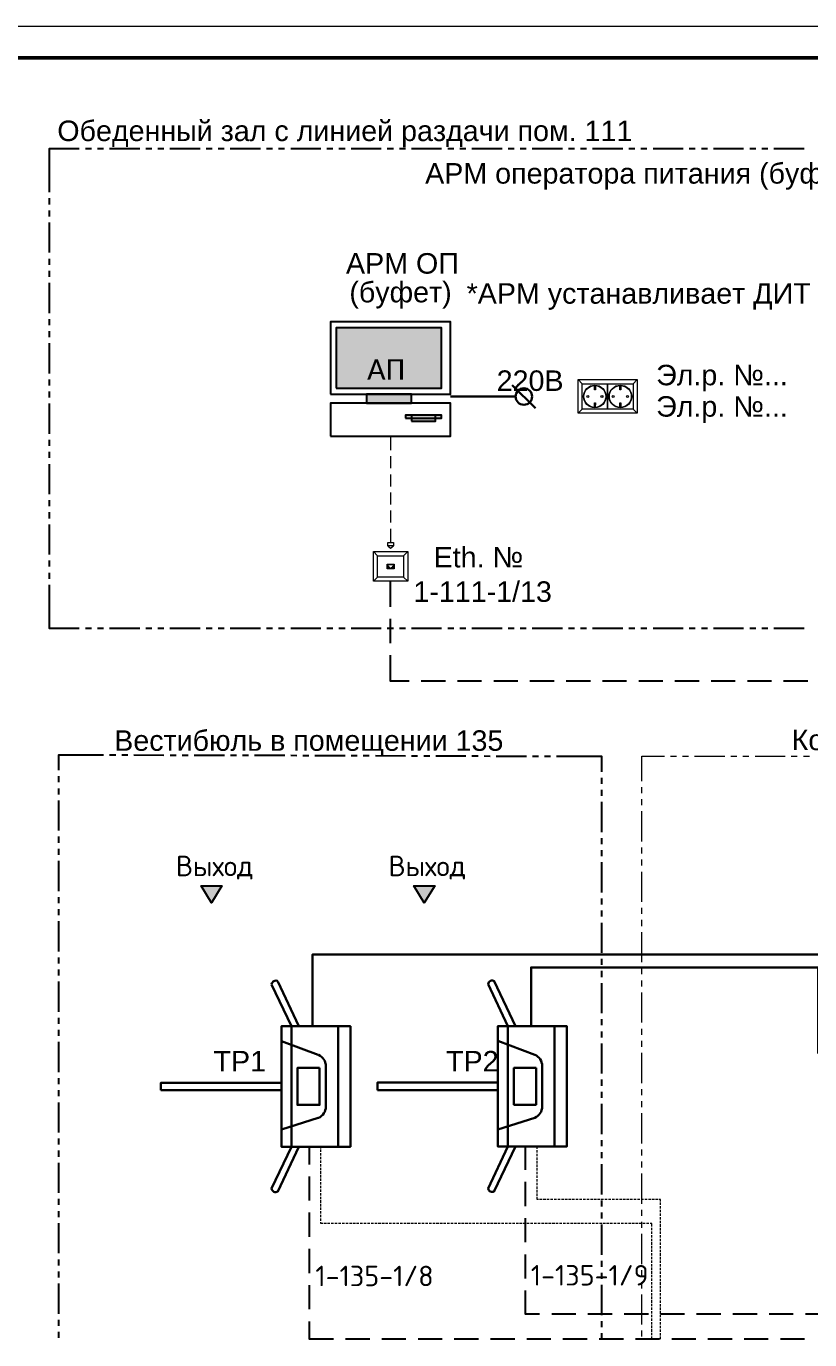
# Model space of a CAD drawing. Header units: millimetres. Extents: x -695119 to 412940, y -249585 to 622758.
# Drawn here: x 5.3 to 10.17, y 8.37 to 16.53 of the extents above; entities that cross this region are included whole.
import ezdxf

# ---------------------------------------------------------------- set-up
doc = ezdxf.new("R2010")
doc.units = ezdxf.units.MM
doc.layers.add('PDF _0', color=7, linetype='Continuous', lineweight=9)
for name, color, linetype in [('PDF _009_тонкий', 7, 'Continuous'), ('PDF _050_основной', 7, 'Continuous'), ('PDF __19D-Телекоммуникационные шкафы', 7, 'Continuous'), ('PDF _PDF _Геометрия', 5, 'Continuous'), ('PDF _PDF _Оформление-Надписи', 7, 'Continuous'), ('PDF _PDF _Сплошная заливка', 5, 'Continuous'), ('PDF _UTP', 1, 'Continuous'), ('PDF _СОТС', 7, 'Continuous'), ('PDF _Текст', 7, 'Continuous'), ('PDF _Чертеж', 7, 'Continuous')]:
    doc.layers.add(name, color=color, linetype=linetype)
doc.layers.add('PDF _Структурная', color=7, linetype='Continuous', true_color=0xc7c92c)
doc.styles.add('PDF Arial', font='arial.ttf')
doc.styles.add('PDF Calibri', font='calibri.ttf')
doc.styles.add('PDF ISOCPEUR', font='isocpeur.ttf')

msp = doc.modelspace()

# ---------------------------------------------------------------- linework, layer by layer
at = {"layer": 'PDF _0', "color": 252, "lineweight": 30, "true_color": 0x989898}
for points in [[(8.3215, 14.3036), (8.4657, 14.1595)], [(8.3423, 14.232), (7.939, 14.232)]]:
    msp.add_lwpolyline(points, dxfattribs=at)
msp.add_circle((8.3936, 14.2324), 0.0513, dxfattribs=at)
at = {"layer": 'PDF _009_тонкий', "lineweight": 9}
msp.add_lwpolyline([(0.0042, 0), (0.0042, 16.5322), (23.386, 16.5322)], dxfattribs=at)
at = {"layer": 'PDF _050_основной', "lineweight": 50}
msp.add_lwpolyline([(0.7917, 0.195), (23.1919, 0.195), (23.1919, 16.3355), (0.7917, 16.3355)], close=True, dxfattribs=at)
at = {"layer": 'PDF __19D-Телекоммуникационные шкафы', "lineweight": 25}
for points in [[(5.4479, 15.5012), (5.4479, 15.7738), (5.633, 15.7738)], [(5.6705, 15.7738), (5.708, 15.7738)], [(5.7455, 15.7738), (5.783, 15.7738)], [(5.8205, 15.7738), (6.008, 15.7738)], [(6.0455, 15.7738), (6.083, 15.7738)], [(6.1205, 15.7738), (6.158, 15.7738)], [(6.1955, 15.7738), (6.383, 15.7738)], [(6.4205, 15.7738), (6.458, 15.7738)], [(6.4955, 15.7738), (6.533, 15.7738)], [(6.5705, 15.7738), (6.758, 15.7738)], [(6.7955, 15.7738), (6.833, 15.7738)], [(6.8705, 15.7738), (6.9081, 15.7738)], [(6.9456, 15.7738), (7.1331, 15.7738)], [(7.1706, 15.7738), (7.2081, 15.7738)], [(7.2456, 15.7738), (7.2831, 15.7738)], [(7.3206, 15.7738), (7.5081, 15.7738)], [(7.5456, 15.7738), (7.5831, 15.7738)], [(7.6206, 15.7738), (7.6581, 15.7738)], [(7.6956, 15.7738), (7.8831, 15.7738)], [(7.9206, 15.7738), (7.9581, 15.7738)], [(7.9956, 15.7738), (8.0331, 15.7738)], [(8.0706, 15.7738), (8.2582, 15.7738)], [(8.2957, 15.7738), (8.3332, 15.7738)], [(8.3707, 15.7738), (8.4082, 15.7738)], [(8.4457, 15.7738), (8.6332, 15.7738)], [(8.6707, 15.7738), (8.7082, 15.7738)], [(8.7457, 15.7738), (8.7832, 15.7738)], [(8.8207, 15.7738), (9.0082, 15.7738)], [(9.0457, 15.7738), (9.0832, 15.7738)], [(9.1207, 15.7738), (9.1582, 15.7738)], [(9.1957, 15.7738), (9.3833, 15.7738)], [(9.4208, 15.7738), (9.4583, 15.7738)], [(9.4958, 15.7738), (9.5333, 15.7738)], [(9.5708, 15.7738), (9.7583, 15.7738)], [(9.7958, 15.7738), (9.8333, 15.7738)], [(9.8708, 15.7738), (9.9083, 15.7738)], [(9.9458, 15.7738), (10.1333, 15.7738)], [(5.4479, 15.4262), (5.4479, 15.4637)], [(5.4479, 15.3512), (5.4479, 15.3887)], [(5.4479, 15.1262), (5.4479, 15.3137)], [(5.4479, 15.0512), (5.4479, 15.0887)], [(5.4479, 14.9762), (5.4479, 15.0137)], [(5.4479, 14.7512), (5.4479, 14.9387)], [(5.4479, 14.6762), (5.4479, 14.7137)], [(5.4479, 14.6012), (5.4479, 14.6387)], [(5.4479, 14.3762), (5.4479, 14.5637)], [(5.4479, 14.3011), (5.4479, 14.3386)], [(5.4479, 14.2261), (5.4479, 14.2636)], [(5.4479, 14.0011), (5.4479, 14.1886)], [(5.4479, 13.9261), (5.4479, 13.9636)], [(5.4479, 13.8511), (5.4479, 13.8886)], [(5.4479, 13.6261), (5.4479, 13.8136)], [(5.4479, 13.5511), (5.4479, 13.5886)], [(5.4479, 13.4761), (5.4479, 13.5136)], [(5.4479, 13.2511), (5.4479, 13.4386)], [(5.4479, 13.1761), (5.4479, 13.2136)], [(5.4479, 13.101), (5.4479, 13.1386)], [(5.633, 12.791), (5.4479, 12.791), (5.4479, 13.0635)], [(5.708, 12.791), (5.6705, 12.791)], [(5.783, 12.791), (5.7455, 12.791)], [(6.008, 12.791), (5.8205, 12.791)], [(6.083, 12.791), (6.0455, 12.791)], [(6.158, 12.791), (6.1205, 12.791)], [(6.383, 12.791), (6.1955, 12.791)], [(6.458, 12.791), (6.4205, 12.791)], [(6.533, 12.791), (6.4955, 12.791)], [(6.758, 12.791), (6.5705, 12.791)], [(6.833, 12.791), (6.7955, 12.791)], [(6.9081, 12.791), (6.8705, 12.791)], [(7.1331, 12.791), (6.9456, 12.791)], [(7.2081, 12.791), (7.1706, 12.791)], [(7.2831, 12.791), (7.2456, 12.791)], [(7.5081, 12.791), (7.3206, 12.791)], [(7.5831, 12.791), (7.5456, 12.791)], [(7.6581, 12.791), (7.6206, 12.791)], [(7.8831, 12.791), (7.6956, 12.791)], [(7.9581, 12.791), (7.9206, 12.791)], [(8.0331, 12.791), (7.9956, 12.791)], [(8.2582, 12.791), (8.0706, 12.791)], [(8.3332, 12.791), (8.2957, 12.791)], [(8.4082, 12.791), (8.3707, 12.791)], [(8.6332, 12.791), (8.4457, 12.791)], [(8.7082, 12.791), (8.6707, 12.791)], [(8.7832, 12.791), (8.7457, 12.791)], [(9.0082, 12.791), (8.8207, 12.791)], [(9.0832, 12.791), (9.0457, 12.791)], [(9.1582, 12.791), (9.1207, 12.791)], [(9.3833, 12.791), (9.1957, 12.791)], [(9.4583, 12.791), (9.4208, 12.791)], [(9.5333, 12.791), (9.4958, 12.791)], [(9.7583, 12.791), (9.5708, 12.791)], [(9.8333, 12.791), (9.7958, 12.791)], [(9.9083, 12.791), (9.8708, 12.791)], [(10.1333, 12.791), (9.9458, 12.791)], [(5.5054, 11.9118), (5.5054, 12.0076), (5.7838, 12.0068)], [(5.8213, 12.0068), (5.8588, 12.0068)], [(5.8963, 12.0068), (5.9338, 12.0068)], [(5.9713, 12.0068), (6.1588, 12.006)], [(6.1963, 12.006), (6.2338, 12.006)], [(6.2713, 12.006), (6.3088, 12.006)], [(6.3463, 12.006), (6.5339, 12.0051)], [(6.5714, 12.0051), (6.6089, 12.0051)], [(6.6464, 12.0051), (6.6839, 12.0043)], [(6.7214, 12.0043), (6.9089, 12.0043)], [(6.9464, 12.0043), (6.9839, 12.0035)], [(7.0214, 12.0035), (7.0589, 12.0035)], [(7.0964, 12.0035), (7.2839, 12.0026)], [(7.3214, 12.0026), (7.3589, 12.0026)], [(7.3964, 12.0026), (7.4339, 12.0026)], [(7.4714, 12.0026), (7.6589, 12.0018)], [(7.6964, 12.0018), (7.734, 12.0018)], [(7.7715, 12.0018), (7.809, 12.0018)], [(7.8465, 12.0018), (8.034, 12.001)], [(8.0715, 12.001), (8.109, 12.001)], [(8.1465, 12.001), (8.184, 12.0001)], [(8.2215, 12.0001), (8.409, 12.0001)], [(8.4465, 12.0001), (8.484, 11.9993)], [(8.5215, 11.9993), (8.559, 11.9993)], [(8.5965, 11.9993), (8.8749, 11.9985), (8.8749, 11.9026)], [(5.5054, 11.8368), (5.5054, 11.8743)], [(8.8749, 11.8651), (8.8749, 11.8276)], [(5.5054, 11.7618), (5.5054, 11.7993)], [(8.8749, 11.7901), (8.8749, 11.7526)], [(5.5054, 11.5368), (5.5054, 11.7243)], [(8.8749, 11.7151), (8.8749, 11.5276)], [(5.5054, 11.4618), (5.5054, 11.4993)], [(5.5054, 11.3867), (5.5054, 11.4242)], [(8.8749, 11.4901), (8.8749, 11.4526)], [(5.5054, 11.1617), (5.5054, 11.3492)], [(8.8749, 11.4151), (8.8749, 11.3776)], [(8.8749, 11.3401), (8.8749, 11.1526)], [(5.5054, 11.0867), (5.5054, 11.1242)], [(8.8749, 11.1151), (8.8749, 11.0776)], [(5.5054, 11.0117), (5.5054, 11.0492)], [(8.8749, 11.04), (8.8749, 11.0025)], [(5.5054, 10.7867), (5.5054, 10.9742)], [(8.8749, 10.965), (8.8749, 10.7775)], [(5.5054, 10.7117), (5.5054, 10.7492)], [(8.8749, 10.74), (8.8749, 10.7025)], [(5.5054, 10.6367), (5.5054, 10.6742)], [(8.8749, 10.665), (8.8749, 10.6275)], [(5.5054, 10.4117), (5.5054, 10.5992)], [(8.8749, 10.59), (8.8749, 10.4025)], [(5.5054, 10.3367), (5.5054, 10.3742)], [(8.8749, 10.365), (8.8749, 10.3275)], [(5.5054, 10.2617), (5.5054, 10.2992)], [(8.8749, 10.29), (8.8749, 10.2525)], [(5.5054, 10.0366), (5.5054, 10.2242)], [(8.8749, 10.215), (8.8749, 10.0275)], [(5.5054, 9.9616), (5.5054, 9.9991)], [(8.8749, 9.99), (8.8749, 9.9525)], [(5.5054, 9.8866), (5.5054, 9.9241)], [(8.8749, 9.915), (8.8749, 9.8775)], [(5.5054, 9.6616), (5.5054, 9.8491)], [(8.8749, 9.84), (8.8749, 9.6524)], [(5.5054, 9.5866), (5.5054, 9.6241)], [(5.5054, 9.5116), (5.5054, 9.5491)], [(8.8749, 9.6149), (8.8749, 9.5774)], [(5.5054, 9.2866), (5.5054, 9.4741)], [(8.8749, 9.5399), (8.8749, 9.5024)], [(8.8749, 9.4649), (8.8749, 9.2774)], [(5.5054, 9.2116), (5.5054, 9.2491)], [(8.8749, 9.2399), (8.8749, 9.2024)], [(5.5054, 9.1366), (5.5054, 9.1741)], [(8.8749, 9.1649), (8.8749, 9.1274)], [(5.5054, 8.9115), (5.5054, 9.0991)], [(8.8749, 9.0899), (8.8749, 8.9024)], [(5.5054, 8.8365), (5.5054, 8.874)], [(8.8749, 8.8649), (8.8749, 8.8274)], [(5.5054, 8.7615), (5.5054, 8.799)], [(8.8749, 8.7899), (8.8749, 8.7524)], [(5.5054, 8.5365), (5.5054, 8.724)], [(8.8749, 8.7149), (8.8749, 8.5273)], [(5.5054, 8.4615), (5.5054, 8.499)], [(8.8749, 8.4898), (8.8749, 8.4523)], [(5.5054, 8.3865), (5.5054, 8.424)], [(8.8749, 8.4148), (8.8749, 8.3773)]]:
    msp.add_lwpolyline(points, dxfattribs=at)
at = {"layer": 'PDF __19D-Телекоммуникационные шкафы', "color": 5, "lineweight": 25}
for points in [[(7.5656, 12.926), (7.5656, 13.086)], [(7.5656, 12.701), (7.5656, 12.851)], [(7.6814, 12.4652), (7.5656, 12.4652), (7.5656, 12.626)], [(7.9065, 12.4652), (7.7565, 12.4652)], [(8.1315, 12.4652), (7.9815, 12.4652)], [(8.3565, 12.4652), (8.2065, 12.4652)], [(8.5815, 12.4652), (8.4315, 12.4652)], [(8.8065, 12.4652), (8.6565, 12.4652)], [(9.0316, 12.4652), (8.8815, 12.4652)], [(9.2566, 12.4652), (9.1066, 12.4652)], [(9.4816, 12.4652), (9.3316, 12.4652)], [(9.7066, 12.4652), (9.5566, 12.4652)], [(9.9316, 12.4652), (9.7816, 12.4652)], [(10.1566, 12.4652), (10.0066, 12.4652)], [(7.0614, 9.4641), (7.0614, 9.5741)], [(8.4023, 9.5741), (8.4023, 9.4299)], [(7.0614, 9.2391), (7.0614, 9.3891)], [(8.4023, 9.3549), (8.4023, 9.2049)], [(7.0614, 9.0141), (7.0614, 9.1641)], [(8.4023, 9.1299), (8.4023, 8.9799)], [(7.0614, 8.789), (7.0614, 8.939)], [(8.4023, 8.9049), (8.4023, 8.7549)], [(7.0614, 8.564), (7.0614, 8.714)], [(8.4023, 8.6799), (8.4023, 8.5357), (8.4915, 8.5357)], [(7.2114, 8.379), (7.0614, 8.379), (7.0614, 8.489)], [(8.5665, 8.5357), (8.7165, 8.5357)], [(8.7915, 8.5357), (8.9415, 8.5357)], [(9.0166, 8.5357), (9.1666, 8.5357)], [(9.2416, 8.5357), (9.3916, 8.5357)], [(9.4666, 8.5357), (9.6166, 8.5357)], [(9.6916, 8.5357), (9.8416, 8.5357)], [(9.9166, 8.5357), (10.0666, 8.5357)], [(10.1416, 8.5357), (10.2917, 8.5357)], [(7.4364, 8.379), (7.2864, 8.379)], [(7.6614, 8.379), (7.5114, 8.379)], [(7.8865, 8.379), (7.7365, 8.379)], [(8.1115, 8.379), (7.9615, 8.379)], [(8.3365, 8.379), (8.1865, 8.379)], [(8.5615, 8.379), (8.4115, 8.379)], [(8.7865, 8.379), (8.6365, 8.379)], [(9.0116, 8.379), (8.8615, 8.379)], [(9.2366, 8.379), (9.0866, 8.379)], [(9.4616, 8.379), (9.3116, 8.379)], [(9.6866, 8.379), (9.5366, 8.379)], [(9.9116, 8.379), (9.7616, 8.379)], [(10.1366, 8.379), (9.9866, 8.379)]]:
    msp.add_lwpolyline(points, dxfattribs=at)
at = {"layer": 'PDF __19D-Телекоммуникационные шкафы', "lineweight": 0}
for points in [[(9.1266, 11.8443), (9.1266, 11.9985), (9.2666, 11.9985)], [(9.3041, 11.9985), (9.3416, 11.9985)], [(9.3791, 11.9985), (9.4166, 11.9985)], [(9.4541, 11.9985), (9.6416, 11.9985)], [(9.6791, 11.9985), (9.7166, 11.9985)], [(9.7541, 11.9985), (9.7916, 11.9985)], [(9.8291, 11.9985), (10.0166, 11.9985)], [(10.0541, 11.9985), (10.0916, 11.9985)], [(10.1291, 11.9985), (10.1666, 11.9985)], [(9.1266, 11.7693), (9.1266, 11.8068)], [(9.1266, 11.6943), (9.1266, 11.7318)], [(9.1266, 11.4693), (9.1266, 11.6568)], [(9.1266, 11.3942), (9.1266, 11.4317)], [(9.1266, 11.3192), (9.1266, 11.3567)], [(9.1266, 11.0942), (9.1266, 11.2817)], [(9.1266, 11.0192), (9.1266, 11.0567)], [(9.1266, 10.9442), (9.1266, 10.9817)], [(9.1266, 10.7192), (9.1266, 10.9067)], [(9.1266, 10.6442), (9.1266, 10.6817)], [(9.1266, 10.5692), (9.1266, 10.6067)], [(9.1266, 10.3442), (9.1266, 10.5317)], [(9.1266, 10.2692), (9.1266, 10.3067)], [(9.1266, 10.1941), (9.1266, 10.2317)], [(9.1266, 9.9691), (9.1266, 10.1566)], [(9.1266, 9.8941), (9.1266, 9.9316)], [(9.1266, 9.8191), (9.1266, 9.8566)], [(9.1266, 9.5941), (9.1266, 9.7816)], [(9.1266, 9.5191), (9.1266, 9.5566)], [(9.1266, 9.4441), (9.1266, 9.4816)], [(9.1266, 9.2191), (9.1266, 9.4066)], [(9.1266, 9.1441), (9.1266, 9.1816)], [(9.1266, 9.0691), (9.1266, 9.1066)], [(9.1266, 8.844), (9.1266, 9.0316)], [(9.1266, 8.769), (9.1266, 8.8065)], [(9.1266, 8.694), (9.1266, 8.7315)], [(9.1266, 8.469), (9.1266, 8.6565)], [(9.1266, 8.394), (9.1266, 8.4315)]]:
    msp.add_lwpolyline(points, dxfattribs=at)
at = {"layer": 'PDF __19D-Телекоммуникационные шкафы', "lineweight": 25}
for points in [[(6.4538, 11.1942), (6.5189, 11.1942), (6.4538, 11.0884), (6.3897, 11.1942)], [(7.7748, 11.1942), (7.8398, 11.1942), (7.7748, 11.0884), (7.7098, 11.1942)]]:
    msp.add_lwpolyline(points, close=True, dxfattribs=at)
at = {"layer": 'PDF __19D-Телекоммуникационные шкафы', "color": 5, "lineweight": 15, "transparency": 33554559}
for points in [[(6.3897, 11.1942), (6.5189, 11.1942), (6.4538, 11.0884)], [(7.7098, 11.1942), (7.8398, 11.1942), (7.7748, 11.0884)]]:
    msp.add_solid(points, dxfattribs=at)
at = {"layer": 'PDF _PDF _Геометрия', "lineweight": 25}
for points in [[(7.1922, 14.2478), (7.939, 14.2478), (7.939, 14.6962), (7.1922, 14.6962)], [(7.2289, 14.2845), (7.8831, 14.2845), (7.8831, 14.6587), (7.2289, 14.6587)], [(7.4164, 14.1911), (7.6964, 14.1911), (7.6964, 14.2478), (7.4164, 14.2478)], [(7.1922, 13.9861), (7.939, 13.9861), (7.939, 14.1911), (7.1922, 14.1911)], [(7.6589, 14.0978), (7.8831, 14.0978), (7.8831, 14.117), (7.6589, 14.117)], [(7.6964, 14.0795), (7.8456, 14.0795), (7.8456, 14.117), (7.6964, 14.117)]]:
    msp.add_lwpolyline(points, close=True, dxfattribs=at)
at = {"layer": 'PDF _PDF _Оформление-Надписи', "lineweight": 0}
for points in [[(8.7299, 14.3378), (9.0974, 14.3378), (9.0974, 14.1286), (8.7299, 14.1286)], [(8.7557, 14.312), (8.9132, 14.312), (8.9132, 14.1536), (8.7557, 14.1536)], [(8.9132, 14.312), (9.0716, 14.312), (9.0716, 14.1536), (8.9132, 14.1536)], [(7.4598, 13.2694), (7.6723, 13.2694), (7.6723, 13.0852), (7.4598, 13.0852)], [(7.4848, 13.2436), (7.6464, 13.2436), (7.6464, 13.1102), (7.4848, 13.1102)], [(7.5839, 13.1619), (7.5448, 13.1619), (7.5448, 13.1911), (7.5839, 13.1911)], [(7.5839, 13.1619), (7.5448, 13.1619), (7.5448, 13.1911), (7.5839, 13.1911)], [(7.5639, 13.1886), (7.5814, 13.1886), (7.5814, 13.1752), (7.5756, 13.1752), (7.5756, 13.1694), (7.5698, 13.1694), (7.5698, 13.1636), (7.5589, 13.1636), (7.5589, 13.1694), (7.5531, 13.1694), (7.5531, 13.1752), (7.5473, 13.1752), (7.5473, 13.1886)], [(7.5639, 13.1886), (7.5814, 13.1886), (7.5814, 13.1752), (7.5756, 13.1752), (7.5756, 13.1694), (7.5698, 13.1694), (7.5698, 13.1636), (7.5589, 13.1636), (7.5589, 13.1694), (7.5531, 13.1694), (7.5531, 13.1752), (7.5473, 13.1752), (7.5473, 13.1886)], [(7.5881, 13.1619), (7.5489, 13.1619), (7.5489, 13.1911), (7.5881, 13.1911)], [(7.5881, 13.1619), (7.5489, 13.1619), (7.5489, 13.1911), (7.5881, 13.1911)], [(7.5681, 13.1886), (7.5848, 13.1886), (7.5848, 13.1752), (7.5789, 13.1752), (7.5789, 13.1694), (7.5731, 13.1694), (7.5731, 13.1636), (7.5631, 13.1636), (7.5631, 13.1694), (7.5573, 13.1694), (7.5573, 13.1752), (7.5514, 13.1752), (7.5514, 13.1886)], [(7.5681, 13.1886), (7.5848, 13.1886), (7.5848, 13.1752), (7.5789, 13.1752), (7.5789, 13.1694), (7.5731, 13.1694), (7.5731, 13.1636), (7.5631, 13.1636), (7.5631, 13.1694), (7.5573, 13.1694), (7.5573, 13.1752), (7.5514, 13.1752), (7.5514, 13.1886)]]:
    msp.add_lwpolyline(points, close=True, dxfattribs=at)
for points in [[(8.7299, 14.3378), (8.7557, 14.312)], [(8.8374, 14.3003), (8.8374, 14.2736), (8.8315, 14.2736), (8.8315, 14.3003)], [(8.9957, 14.3003), (8.9957, 14.2736), (8.9899, 14.2736), (8.9899, 14.3003)], [(9.0716, 14.312), (9.0974, 14.3378)], [(8.7299, 14.1286), (8.7557, 14.1536)], [(8.8315, 14.1653), (8.8315, 14.1928), (8.8374, 14.1928), (8.8365, 14.1653)], [(8.9899, 14.1653), (8.9899, 14.1928), (8.9949, 14.1928), (8.9949, 14.1653)], [(9.0716, 14.1536), (9.0974, 14.1286)], [(7.4848, 13.2436), (7.4598, 13.2694)], [(7.6464, 13.2436), (7.6723, 13.2694)], [(7.4848, 13.1102), (7.4598, 13.0852)], [(7.6464, 13.1102), (7.6723, 13.0852)]]:
    msp.add_lwpolyline(points, dxfattribs=at)
for centre, radius in [((8.8345, 14.2332), 0.0704), ((8.8345, 14.2332), 0.0704), ((8.8345, 14.2332), 0.0679), ((8.9928, 14.2332), 0.0704), ((8.9928, 14.2332), 0.0704), ((8.9928, 14.2332), 0.0679), ((8.7911, 14.2332), 0.00625), ((8.8786, 14.2332), 0.00625), ((8.9486, 14.2332), 0.00625), ((9.037, 14.2332), 0.00625)]:
    msp.add_circle(centre, radius, dxfattribs=at)
at = {"layer": 'PDF _PDF _Сплошная заливка', "color": 7, "lineweight": 15, "true_color": 0xffffff, "transparency": 33554559}
for points in [[(7.8831, 14.6587), (7.2289, 14.6587), (7.8831, 14.2845)], [(7.2289, 14.6587), (7.8831, 14.2845), (7.2289, 14.2845)]]:
    msp.add_solid(points, dxfattribs=at)
at = {"layer": 'PDF _PDF _Сплошная заливка', "lineweight": 15, "transparency": 33554559}
for points in [[(7.6964, 14.2478), (7.4164, 14.2478), (7.6964, 14.1911)], [(7.4164, 14.2478), (7.6964, 14.1911), (7.4164, 14.1911)], [(7.8831, 14.117), (7.6589, 14.117), (7.8831, 14.0978)], [(7.6589, 14.117), (7.8831, 14.0978), (7.6589, 14.0978)], [(7.8456, 14.117), (7.6964, 14.117), (7.8456, 14.0795)], [(7.6964, 14.117), (7.8456, 14.0795), (7.6964, 14.0795)]]:
    msp.add_solid(points, dxfattribs=at)
at = {"layer": 'PDF _UTP', "color": 5, "lineweight": 0}
for points in [[(7.5656, 13.9861), (7.5656, 13.8994)], [(7.5656, 13.8619), (7.5656, 13.7869)], [(7.5656, 13.7494), (7.5656, 13.6744)], [(7.5656, 13.6369), (7.5656, 13.5619)], [(7.5656, 13.5244), (7.5656, 13.4494)], [(7.5656, 13.4119), (7.5656, 13.3252)], [(7.5481, 13.3061), (7.5656, 13.2902), (7.5831, 13.3061)]]:
    msp.add_lwpolyline(points, dxfattribs=at)
msp.add_lwpolyline([(7.5831, 13.3252), (7.5831, 13.3061), (7.5481, 13.3061), (7.5481, 13.3252)], close=True, dxfattribs=at)
at = {"layer": 'PDF _UTP', "lineweight": 0}
for points in [[(7.1322, 9.5633), (7.1322, 9.5741)], [(7.1322, 9.5408), (7.1322, 9.5558)], [(8.4765, 9.5599), (8.4765, 9.5741)], [(8.4765, 9.5374), (8.4765, 9.5524)], [(7.1322, 9.5183), (7.1322, 9.5333)], [(7.1322, 9.4958), (7.1322, 9.5108)], [(7.1322, 9.4733), (7.1322, 9.4883)], [(7.1322, 9.4508), (7.1322, 9.4658)], [(8.4765, 9.5149), (8.4765, 9.5299)], [(8.4765, 9.4924), (8.4765, 9.5074)], [(8.4765, 9.4699), (8.4765, 9.4849)], [(7.1322, 9.4283), (7.1322, 9.4433)], [(7.1322, 9.4058), (7.1322, 9.4208)], [(7.1322, 9.3833), (7.1322, 9.3983)], [(8.4765, 9.4474), (8.4765, 9.4624)], [(8.4765, 9.4249), (8.4765, 9.4399)], [(8.4765, 9.4024), (8.4765, 9.4174)], [(8.4765, 9.3799), (8.4765, 9.3949)], [(7.1322, 9.3607), (7.1322, 9.3758)], [(7.1322, 9.3382), (7.1322, 9.3532)], [(7.1322, 9.3157), (7.1322, 9.3307)], [(7.1322, 9.2932), (7.1322, 9.3082)], [(8.4765, 9.3574), (8.4765, 9.3724)], [(8.4765, 9.3349), (8.4765, 9.3499)], [(8.4765, 9.3124), (8.4765, 9.3274)], [(8.4765, 9.2899), (8.4765, 9.3049)], [(7.1322, 9.2707), (7.1322, 9.2857)], [(7.1322, 9.2482), (7.1322, 9.2632)], [(7.1322, 9.2257), (7.1322, 9.2407)], [(7.1322, 9.2032), (7.1322, 9.2182)], [(8.4765, 9.2674), (8.4765, 9.2824)], [(8.484, 9.2449), (8.4765, 9.2449), (8.4765, 9.2599)], [(8.5065, 9.2449), (8.4915, 9.2449)], [(8.529, 9.2449), (8.514, 9.2449)], [(8.5515, 9.2449), (8.5365, 9.2449)], [(8.574, 9.2449), (8.559, 9.2449)], [(8.5965, 9.2449), (8.5815, 9.2449)], [(8.619, 9.2449), (8.604, 9.2449)], [(8.6415, 9.2449), (8.6265, 9.2449)], [(8.664, 9.2449), (8.649, 9.2449)], [(8.6865, 9.2449), (8.6715, 9.2449)], [(8.709, 9.2449), (8.694, 9.2449)], [(8.7315, 9.2449), (8.7165, 9.2449)], [(8.754, 9.2449), (8.739, 9.2449)], [(8.7765, 9.2449), (8.7615, 9.2449)], [(8.799, 9.2449), (8.784, 9.2449)], [(8.8215, 9.2449), (8.8065, 9.2449)], [(8.844, 9.2449), (8.829, 9.2449)], [(8.8665, 9.2449), (8.8515, 9.2449)], [(8.889, 9.2449), (8.874, 9.2449)], [(8.9115, 9.2449), (8.8965, 9.2449)], [(8.934, 9.2449), (8.919, 9.2449)], [(8.9565, 9.2449), (8.9415, 9.2449)], [(8.9791, 9.2449), (8.9641, 9.2449)], [(9.0016, 9.2449), (8.9866, 9.2449)], [(9.0241, 9.2449), (9.0091, 9.2449)], [(9.0466, 9.2449), (9.0316, 9.2449)], [(9.0691, 9.2449), (9.0541, 9.2449)], [(9.0916, 9.2449), (9.0766, 9.2449)], [(9.1141, 9.2449), (9.0991, 9.2449)], [(9.1366, 9.2449), (9.1216, 9.2449)], [(9.1591, 9.2449), (9.1441, 9.2449)], [(9.1816, 9.2449), (9.1666, 9.2449)], [(9.2041, 9.2449), (9.1891, 9.2449)], [(9.2266, 9.2449), (9.2116, 9.2449)], [(9.2416, 9.2341), (9.2416, 9.2449), (9.2341, 9.2449)], [(9.2416, 9.2116), (9.2416, 9.2266)], [(7.1322, 9.1807), (7.1322, 9.1957)], [(7.1322, 9.1582), (7.1322, 9.1732)], [(7.1322, 9.1357), (7.1322, 9.1507)], [(9.2416, 9.1891), (9.2416, 9.2041)], [(9.2416, 9.1666), (9.2416, 9.1816)], [(9.2416, 9.1441), (9.2416, 9.1591)], [(9.2416, 9.1216), (9.2416, 9.1366)], [(7.1322, 9.1132), (7.1322, 9.1282)], [(7.1447, 9.0957), (7.1322, 9.0957), (7.1322, 9.1057)], [(7.1672, 9.0957), (7.1522, 9.0957)], [(7.1897, 9.0957), (7.1747, 9.0957)], [(7.2122, 9.0957), (7.1972, 9.0957)], [(7.2347, 9.0957), (7.2197, 9.0957)], [(7.2572, 9.0957), (7.2422, 9.0957)], [(7.2797, 9.0957), (7.2647, 9.0957)], [(7.3023, 9.0957), (7.2872, 9.0957)], [(7.3248, 9.0957), (7.3098, 9.0957)], [(7.3473, 9.0957), (7.3323, 9.0957)], [(7.3698, 9.0957), (7.3548, 9.0957)], [(7.3923, 9.0957), (7.3773, 9.0957)], [(7.4148, 9.0957), (7.3998, 9.0957)], [(7.4373, 9.0957), (7.4223, 9.0957)], [(7.4598, 9.0957), (7.4448, 9.0957)], [(7.4823, 9.0957), (7.4673, 9.0957)], [(7.5048, 9.0957), (7.4898, 9.0957)], [(7.5273, 9.0957), (7.5123, 9.0957)], [(7.5498, 9.0957), (7.5348, 9.0957)], [(7.5723, 9.0957), (7.5573, 9.0957)], [(7.5948, 9.0957), (7.5798, 9.0957)], [(7.6173, 9.0957), (7.6023, 9.0957)], [(7.6398, 9.0957), (7.6248, 9.0957)], [(7.6623, 9.0957), (7.6473, 9.0957)], [(7.6848, 9.0957), (7.6698, 9.0957)], [(7.7073, 9.0957), (7.6923, 9.0957)], [(7.7298, 9.0957), (7.7148, 9.0957)], [(7.7523, 9.0957), (7.7373, 9.0957)], [(7.7748, 9.0957), (7.7598, 9.0957)], [(7.7973, 9.0957), (7.7823, 9.0957)], [(7.8198, 9.0957), (7.8048, 9.0957)], [(7.8423, 9.0957), (7.8273, 9.0957)], [(7.8648, 9.0957), (7.8498, 9.0957)], [(7.8873, 9.0957), (7.8723, 9.0957)], [(7.9098, 9.0957), (7.8948, 9.0957)], [(7.9323, 9.0957), (7.9173, 9.0957)], [(7.9548, 9.0957), (7.9398, 9.0957)], [(7.9773, 9.0957), (7.9623, 9.0957)], [(7.9998, 9.0957), (7.9848, 9.0957)], [(8.0223, 9.0957), (8.0073, 9.0957)], [(8.0448, 9.0957), (8.0298, 9.0957)], [(8.0673, 9.0957), (8.0523, 9.0957)], [(8.0898, 9.0957), (8.0748, 9.0957)], [(8.1123, 9.0957), (8.0973, 9.0957)], [(8.1348, 9.0957), (8.1198, 9.0957)], [(8.1573, 9.0957), (8.1423, 9.0957)], [(8.1798, 9.0957), (8.1648, 9.0957)], [(8.2023, 9.0957), (8.1873, 9.0957)], [(8.2248, 9.0957), (8.2098, 9.0957)], [(8.2473, 9.0957), (8.2323, 9.0957)], [(8.2698, 9.0957), (8.2548, 9.0957)], [(8.2923, 9.0957), (8.2773, 9.0957)], [(8.3148, 9.0957), (8.2998, 9.0957)], [(8.3373, 9.0957), (8.3223, 9.0957)], [(8.3598, 9.0957), (8.3448, 9.0957)], [(8.3823, 9.0957), (8.3673, 9.0957)], [(8.4048, 9.0957), (8.3898, 9.0957)], [(8.4273, 9.0957), (8.4123, 9.0957)], [(8.4498, 9.0957), (8.4348, 9.0957)], [(8.4723, 9.0957), (8.4573, 9.0957)], [(8.4948, 9.0957), (8.4798, 9.0957)], [(8.5173, 9.0957), (8.5023, 9.0957)], [(8.5398, 9.0957), (8.5248, 9.0957)], [(8.5624, 9.0957), (8.5474, 9.0957)], [(8.5849, 9.0957), (8.5699, 9.0957)], [(8.6074, 9.0957), (8.5924, 9.0957)], [(8.6299, 9.0957), (8.6149, 9.0957)], [(8.6524, 9.0957), (8.6374, 9.0957)], [(8.6749, 9.0957), (8.6599, 9.0957)], [(8.6974, 9.0957), (8.6824, 9.0957)], [(8.7199, 9.0957), (8.7049, 9.0957)], [(8.7424, 9.0957), (8.7274, 9.0957)], [(8.7649, 9.0957), (8.7499, 9.0957)], [(8.7874, 9.0957), (8.7724, 9.0957)], [(8.8099, 9.0957), (8.7949, 9.0957)], [(8.8324, 9.0957), (8.8174, 9.0957)], [(8.8549, 9.0957), (8.8399, 9.0957)], [(8.8774, 9.0957), (8.8624, 9.0957)], [(8.8999, 9.0957), (8.8849, 9.0957)], [(8.9224, 9.0957), (8.9074, 9.0957)], [(8.9449, 9.0957), (8.9299, 9.0957)], [(8.9674, 9.0957), (8.9524, 9.0957)], [(8.9899, 9.0957), (8.9749, 9.0957)], [(9.0124, 9.0957), (8.9974, 9.0957)], [(9.0349, 9.0957), (9.0199, 9.0957)], [(9.0574, 9.0957), (9.0424, 9.0957)], [(9.0799, 9.0957), (9.0649, 9.0957)], [(9.1024, 9.0957), (9.0874, 9.0957)], [(9.1249, 9.0957), (9.1099, 9.0957)], [(9.1474, 9.0957), (9.1324, 9.0957)], [(9.1699, 9.0957), (9.1549, 9.0957)], [(9.1891, 9.0774), (9.1891, 9.0957), (9.1774, 9.0957)], [(9.1891, 9.0549), (9.1891, 9.0699)], [(9.2416, 9.0991), (9.2416, 9.1141)], [(9.2416, 9.0766), (9.2416, 9.0916)], [(9.2416, 9.0541), (9.2416, 9.0691)], [(9.1891, 9.0324), (9.1891, 9.0474)], [(9.1891, 9.0099), (9.1891, 9.0249)], [(9.1891, 8.9874), (9.1891, 9.0024)], [(9.1891, 8.9649), (9.1891, 8.9799)], [(9.2416, 9.0316), (9.2416, 9.0466)], [(9.2416, 9.0091), (9.2416, 9.0241)], [(9.2416, 8.9866), (9.2416, 9.0016)], [(9.2416, 8.9641), (9.2416, 8.9791)], [(9.1891, 8.9424), (9.1891, 8.9574)], [(9.1891, 8.9199), (9.1891, 8.9349)], [(9.1891, 8.8974), (9.1891, 8.9124)], [(9.2416, 8.9415), (9.2416, 8.9565)], [(9.2416, 8.919), (9.2416, 8.934)], [(9.2416, 8.8965), (9.2416, 8.9115)], [(9.1891, 8.8749), (9.1891, 8.8899)], [(9.1891, 8.8524), (9.1891, 8.8674)], [(9.1891, 8.8299), (9.1891, 8.8449)], [(9.1891, 8.8074), (9.1891, 8.8224)], [(9.2416, 8.874), (9.2416, 8.889)], [(9.2416, 8.8515), (9.2416, 8.8665)], [(9.2416, 8.829), (9.2416, 8.844)], [(9.2416, 8.8065), (9.2416, 8.8215)], [(9.1891, 8.7849), (9.1891, 8.7999)], [(9.1891, 8.7624), (9.1891, 8.7774)], [(9.1891, 8.7399), (9.1891, 8.7549)], [(9.1891, 8.7174), (9.1891, 8.7324)], [(9.2416, 8.784), (9.2416, 8.799)], [(9.2416, 8.7615), (9.2416, 8.7765)], [(9.2416, 8.739), (9.2416, 8.754)], [(9.2416, 8.7165), (9.2416, 8.7315)], [(9.1891, 8.6949), (9.1891, 8.7099)], [(9.1891, 8.6724), (9.1891, 8.6874)], [(9.1891, 8.6499), (9.1891, 8.6649)], [(9.2416, 8.694), (9.2416, 8.709)], [(9.2416, 8.6715), (9.2416, 8.6865)], [(9.2416, 8.649), (9.2416, 8.664)], [(9.1891, 8.6274), (9.1891, 8.6424)], [(9.1891, 8.6049), (9.1891, 8.6199)], [(9.1891, 8.5824), (9.1891, 8.5974)], [(9.1891, 8.5599), (9.1891, 8.5749)], [(9.2416, 8.6265), (9.2416, 8.6415)], [(9.2416, 8.604), (9.2416, 8.619)], [(9.2416, 8.5815), (9.2416, 8.5965)], [(9.2416, 8.559), (9.2416, 8.574)], [(9.1891, 8.5373), (9.1891, 8.5524)], [(9.1891, 8.5148), (9.1891, 8.5298)], [(9.1891, 8.4923), (9.1891, 8.5073)], [(9.1891, 8.4698), (9.1891, 8.4848)], [(9.2416, 8.5365), (9.2416, 8.5515)], [(9.2416, 8.514), (9.2416, 8.529)], [(9.2416, 8.4915), (9.2416, 8.5065)], [(9.2416, 8.469), (9.2416, 8.484)], [(9.1891, 8.4473), (9.1891, 8.4623)], [(9.1891, 8.4248), (9.1891, 8.4398)], [(9.1891, 8.4023), (9.1891, 8.4173)], [(9.2416, 8.4465), (9.2416, 8.4615)], [(9.2416, 8.424), (9.2416, 8.439)], [(9.2416, 8.4015), (9.2416, 8.4165)], [(9.1891, 8.3798), (9.1891, 8.3948)], [(9.2416, 8.379), (9.2416, 8.394)]]:
    msp.add_lwpolyline(points, dxfattribs=at)
at = {"layer": 'PDF _СОТС', "lineweight": 0}
msp.add_lwpolyline([(0.7917, 0.195), (23.1919, 0.195), (23.1919, 16.3355), (0.7917, 16.3355)], close=True, dxfattribs=at)
at = {"layer": 'PDF _Структурная', "color": 92, "lineweight": 30, "true_color": 0x00b800}
for points in [[(11.6959, 10.1141), (11.6959, 10.2358), (10.3833, 10.2358), (10.3017, 10.2358), (10.3017, 10.6459), (10.3017, 10.7675), (7.0814, 10.7675), (7.0814, 10.3225)], [(11.1334, 10.1141), (11.1334, 10.155), (10.3833, 10.155), (10.2208, 10.155), (10.2208, 10.6459), (10.2208, 10.6867), (8.479, 10.6867), (8.4382, 10.6867), (8.4382, 10.3225)]]:
    msp.add_lwpolyline(points, dxfattribs=at)
at = {"layer": 'PDF _Чертеж', "lineweight": 30}
for points in [[(6.8272, 10.5817), (6.9497, 10.3217), (6.9497, 9.5733), (6.8881, 9.5733), (6.8881, 10.3217), (6.9497, 10.3217)], [(6.9972, 10.3217), (6.8664, 10.6)], [(8.1715, 10.5825), (8.2932, 10.3225), (8.2932, 9.5741), (8.2323, 9.5741), (8.2323, 10.3225), (8.2932, 10.3225)], [(8.3407, 10.3225), (8.2098, 10.6008)], [(7.2397, 9.5733), (7.2397, 10.3217), (7.3164, 10.3217), (7.3164, 9.5733), (6.9497, 9.5733), (6.9497, 10.3217), (7.3164, 10.3217)], [(8.584, 9.5741), (8.584, 10.3225), (8.6599, 10.3225), (8.6599, 9.5741), (8.2932, 9.5741), (8.2932, 10.3225), (8.6599, 10.3225)], [(6.8881, 10.23), (7.1172, 10.1433)], [(8.2323, 10.2308), (8.4607, 10.1441)], [(7.1631, 10.0733), (7.1631, 9.9475), (7.1631, 9.8225)], [(6.8881, 9.6808), (7.1172, 9.7524)], [(8.2323, 9.6808), (8.4607, 9.7533)], [(8.3407, 9.5741), (8.2098, 9.2966)]]:
    msp.add_lwpolyline(points, dxfattribs=at)
for points in [[(8.4611, 10.1446, -0.300031), (8.5073, 10.0741), (8.5073, 9.9483), (8.5073, 9.8233, -0.300031), (8.4611, 9.7536)], [(6.9497, 9.5733), (6.8272, 9.3141, 0.560562), (6.8664, 9.2957), (6.9972, 9.5733)], [(8.2932, 9.5741), (8.1715, 9.3149, 0.560562), (8.2109, 9.2966)]]:
    msp.add_lwpolyline(points, format="xyb", dxfattribs=at)
for points in [[(7.1247, 10.0625), (7.1247, 9.8333), (6.9872, 9.8333), (6.9872, 10.0625)], [(8.469, 10.0633), (8.469, 9.8341), (8.3315, 9.8341), (8.3315, 10.0633)], [(6.1397, 9.925), (6.8881, 9.925), (6.8881, 9.9475), (6.8881, 9.9708), (6.1397, 9.9708)], [(7.4839, 9.9258), (8.2323, 9.9258), (8.2323, 9.9483), (8.2323, 9.9716), (7.4839, 9.9716)]]:
    msp.add_lwpolyline(points, close=True, dxfattribs=at)
for centre, radius, start, end in [((6.8526, 10.5796), 0.0254, 56.65582, 173.74917), ((8.1969, 10.5804), 0.0254, 56.65582, 173.74917), ((7.0877, 10.0737), 0.0763, 359.99944, 66.80303), ((7.0877, 9.8229), 0.0763, 293.19697, 0.00056)]:
    msp.add_arc(centre, radius, start, end, dxfattribs=at)

# ---------------------------------------------------------------- texts
at = {"layer": 'PDF _Текст', "color": 8, "lineweight": 15, "true_color": 0x767676, "attachment_point": 7}
for s, insert, char_height, style in [('Обеденный зал с линией раздачи пом. 111', (5.4963, 15.7808), 0.127311, 'PDF Arial'), ('АП', (7.4206, 14.3382), 0.12646, 'PDF Calibri'), ('Вестибюль в помещении 135', (5.8496, 11.9955), 0.127311, 'PDF Arial'), ('Комната охраны с диспетчерским пунктом пом. 134', (10.0566, 11.998), 0.127311, 'PDF Arial')]:
    msp.add_mtext(s, dxfattribs=dict(at, insert=insert, char_height=char_height, style=style))
at = {"layer": 'PDF _Текст', "color": 252, "lineweight": 15, "true_color": 0x989898, "attachment_point": 7}
for s, insert, char_height, style in [('АРМ оператора питания (буфет)', (7.7806, 15.5166), 0.127311, 'PDF Arial'), ('АРМ ОП', (7.2889, 14.9941), 0.12731, 'PDF Arial'), ('(буфет)', (7.3098, 14.7791), 0.12731, 'PDF Arial'), ('*АРМ устанавливает ДИТ', (8.0381, 14.7708), 0.127311, 'PDF Arial'), ('220В', (8.2248, 14.2657), 0.12731, 'PDF Arial'), ('Эл.р. №...', (9.2149, 14.264), 0.12731, 'PDF Arial'), ('Эл.р. №...', (9.2149, 14.069), 0.12731, 'PDF Arial'), ('Eth. №', (7.8331, 13.1698), 0.12731, 'PDF Arial'), ('1-111-1/13', (7.7073, 12.9556), 0.12731, 'PDF Arial'), ('TР1', (6.4664, 10.0412), 0.12731, 'PDF Arial'), ('TР2', (7.9106, 10.0412), 0.12731, 'PDF Arial'), ('1-135-1/8', (7.0989, 8.7072), 0.12731, 'PDF ISOCPEUR'), ('1-135-1/9', (8.4365, 8.7114), 0.12731, 'PDF ISOCPEUR')]:
    msp.add_mtext(s, dxfattribs=dict(at, insert=insert, char_height=char_height, style=style))
at = {"layer": 'PDF _Текст', "lineweight": 15, "char_height": 0.12731, "attachment_point": 7, "style": 'PDF ISOCPEUR'}
for insert in [(6.2322, 11.2333), (7.5523, 11.2333)]:
    msp.add_mtext('Выход', dxfattribs=dict(at, insert=insert))

doc.saveas('drawing.dxf')
